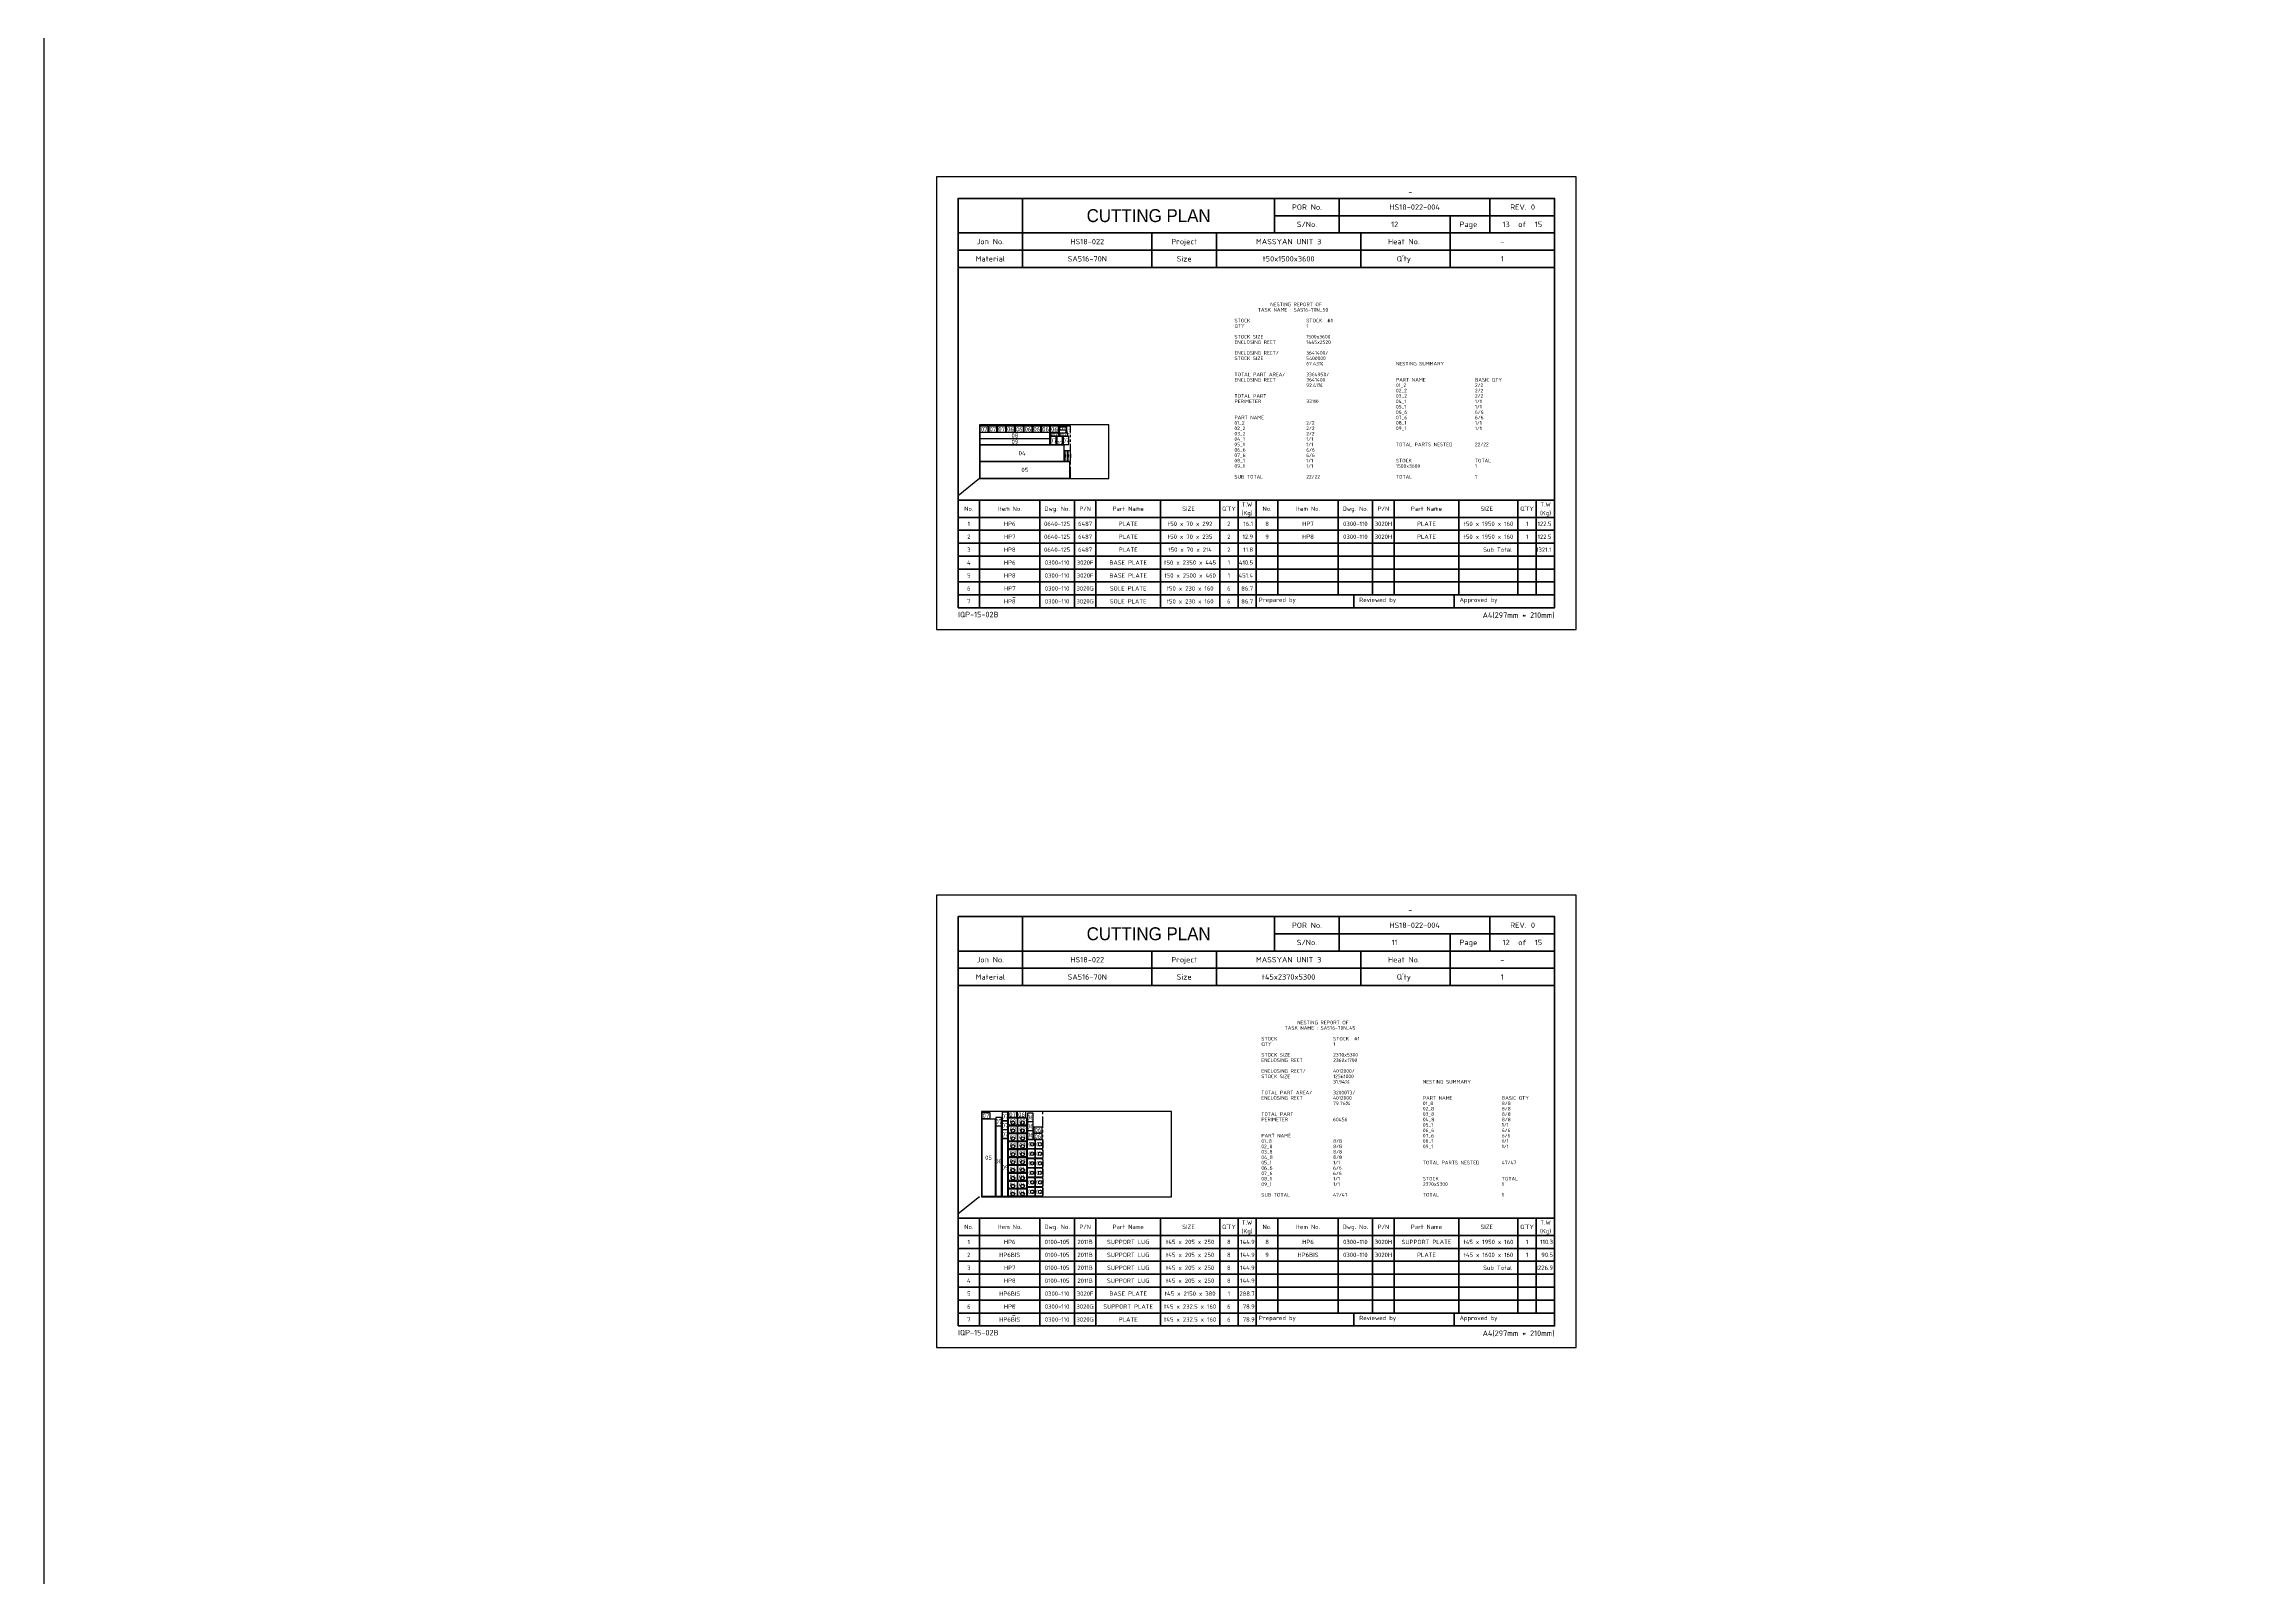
# Model space of a CAD drawing. Header units: millimetres. Extents: x -47360 to 661737, y -45870 to 354580.
# Drawn here: x 475137 to 536536, y 133583 to 176300 of the extents above; entities that cross this region are included whole.
import ezdxf
from ezdxf.enums import TextEntityAlignment as Align

# ---------------------------------------------------------------- set-up
doc = ezdxf.new("R2010")
doc.units = ezdxf.units.MM
doc.header["$LTSCALE"] = 10
doc.linetypes.add('PHANTOM', pattern=[63.5, 31.75, -6.35, 6.35, -6.35, 6.35, -6.35])
for name, color, linetype in [('$ENCL_RECT_RESERVED_LAYER$', 4, 'PHANTOM'), ('01_2  050x291.5x70', 7, 'Continuous'), ('01_8__045X250X205', 7, 'Continuous'), ('02_2  050x234.5x70', 7, 'Continuous'), ('02_8__045X250X205', 7, 'Continuous'), ('03_2  050x214x70', 7, 'Continuous'), ('03_8__045X250X205', 7, 'Continuous'), ('04_1  050x2350x445', 7, 'Continuous'), ('04_8__045X250X205', 7, 'Continuous'), ('05_1  045x2150x380', 7, 'Continuous'), ('05_1  050x2500x460', 7, 'Continuous'), ('06_6  045x232.5x160', 7, 'Continuous'), ('06_6  050x230x160', 7, 'Continuous'), ('07_6  045x232.5x160', 7, 'Continuous'), ('07_6  050x230x160', 7, 'Continuous'), ('08_1  045x1950x160', 7, 'Continuous'), ('08_1  050x1950x160', 7, 'Continuous'), ('09_1  045x1600x160', 7, 'Continuous'), ('09_1  050x1950x160', 7, 'Continuous'), ('PART-LABEL', 6, 'Continuous'), ('STOCK', 3, 'Continuous'), ('SUMMARY', 4, 'Continuous'), ('T', 2, 'Continuous')]:
    doc.layers.add(name, color=color, linetype=linetype)
doc.layers.add('PAGE', color=9, linetype='Continuous', plot=False)
doc.layers.add('TITLE', color=15, linetype='Continuous', lineweight=40)
doc.styles.get("Standard").update_dxf_attribs({"font": 'isocp2.shx', "bigfont": 'whgtxt.shx'})

# ---------------------------------------------------------------- blocks, each defined once
blk = doc.blocks.new('CP00')
at = {"layer": 'PAGE'}
blk.add_line((20, 70), (10, 62), dxfattribs=at)
blk.add_lwpolyline([(0, 0), (297, 0), (297, 210), (0, 210)], close=True, dxfattribs=at)
at = {"layer": 'TITLE'}
for p, q in [((40, 184), (40, 200)), ((157, 184), (157, 200)), ((10, 184), (287, 184)), ((10, 168), (287, 168)), ((10, 60), (287, 60)), ((148.5, 16), (287, 16))]:
    blk.add_line(p, q, dxfattribs=at)
at = {"layer": 'TITLE', "color": 8}
for p, q in [((187, 184), (187, 200)), ((257, 184), (257, 192)), ((10, 176), (287, 176)), ((40, 168), (40, 184)), ((130, 168), (130, 184)), ((238.5, 168), (238.5, 184)), ((10, 52), (287, 52)), ((20, 10), (20, 60)), ((48, 10), (48, 60)), ((64, 10), (64, 60)), ((74, 10), (74, 60)), ((104, 10), (104, 60)), ((131.5, 10), (131.5, 60)), ((140, 10), (140, 60)), ((158.5, 16), (158.5, 60)), ((186.5, 16), (186.5, 60)), ((202.5, 16), (202.5, 60)), ((212.5, 16), (212.5, 60)), ((242.5, 16), (242.5, 60)), ((270, 16), (270, 60)), ((278.5, 16), (278.5, 60)), ((10, 46), (287, 46)), ((10, 40), (287, 40)), ((10, 34), (287, 34)), ((10, 28), (287, 28)), ((10, 22), (287, 22)), ((10, 16), (148.5, 16)), ((193.8, 16), (193.8, 10)), ((240.4, 16), (240.4, 10))]:
    blk.add_line(p, q, dxfattribs=at)
at = {"layer": 'TITLE', "color": 9}
for p, q in [((257, 192), (257, 200)), ((157, 192), (287, 192)), ((238.5, 184), (238.5, 192)), ((100, 168), (100, 184)), ((197, 168), (197, 184)), ((148.5, 10), (148.5, 60))]:
    blk.add_line(p, q, dxfattribs=at)
at = {"layer": 'TITLE', "color": 15}
blk.add_lwpolyline([(10, 10), (287, 10), (287, 200), (10, 200)], close=True, dxfattribs=at)
at = {"layer": 'PAGE', "color": 2}
blk.add_attdef('ATT_NESTINGPLANNO', text='', height=2.5, dxfattribs=at).set_placement((220, 203), align=Align.MIDDLE_CENTER)
for tag, p in [('ATT_OWNERITEMNO', (35, 7.1)), ('ATT_PARTNAME', (35, 2.1))]:
    blk.add_attdef(tag, text='', height=2.5, dxfattribs=at).set_placement(p, align=Align.MIDDLE_LEFT)
at = {"layer": 'TITLE', "color": 2}
for s, height, p in [('POR No.', 2.5, (172, 196)), ('S/No.', 2.5, (172, 188)), ('Page', 2.5, (247, 188)), ('of', 2.5, (272, 188)), ('Jon No.', 2.5, (25, 180)), ('Project', 2.5, (115, 180)), ('Heat No.', 2.5, (217, 180)), ('-', 2.5, (262.7, 180)), ('Material', 2.5, (25, 172)), ('Size', 2.5, (115, 172)), ("Q'ty", 2.5, (217, 172)), ('No.', 2, (15, 56)), ('Item No.', 2, (34, 56)), ('Dwg. No.', 2, (56, 56)), ('P/N', 2, (69, 56)), ('Part Name', 2, (89, 56)), ('SIZE', 2, (117, 56)), ("Q'TY", 2, (135.8, 56)), ('(Kg)', 2, (144.2, 54)), ('T.W', 2, (144.2, 58)), ('No.', 2, (153.5, 56)), ('Item No.', 2, (172.5, 56)), ('Dwg. No.', 2, (194.5, 56)), ('P/N', 2, (207.5, 56)), ('Part Name', 2, (227.5, 56)), ('SIZE', 2, (255.5, 56)), ("Q'TY", 2, (274.2, 56)), ('(Kg)', 2, (282.8, 54)), ('T.W', 2, (282.8, 58))]:
    blk.add_text(s, height=height, dxfattribs=at).set_placement(p, align=Align.MIDDLE_CENTER)
blk.add_text('REV.', height=2.5, dxfattribs=at).set_placement((274, 196), align=Align.MIDDLE_RIGHT)
blk.add_text('0', height=2.5, dxfattribs=at).set_placement((276, 196), align=Align.MIDDLE_LEFT)
for s, height, p in [('Prepared by', 2, (149.7, 12.7)), ('Reviewed by', 2, (196.3, 12.7)), ('Approved by', 2, (242.9, 12.7)), ('IQP-15-02B', 2.59, (10, 5.6))]:
    blk.add_text(s, height=height, dxfattribs=at).set_placement(p)
blk.add_text('A4(297mm * 210mm)', height=2.594, dxfattribs=at).set_placement((287, 5.3), align=Align.RIGHT)
at = {"layer": 'TITLE', "color": 3, "insert": (98.5, 192), "char_height": 6, "width": 59.896, "attachment_point": 5}
blk.add_mtext('{\\fHYHeadLine-Medium|b0|i0|c129|p18;CUTTING PLAN}', dxfattribs=at)
at = {"layer": 'TITLE', "color": 2}
for tag, height, p in [('ATT_PORNO', 2.5, (222, 196)), ('ATT_CUTTINGPLANNO', 2.5, (212.7, 188)), ('ATT_PAGENO', 2.5, (264.5, 188)), ('ATT_PAGESUBTOTAL', 2.5, (279.5, 188)), ('ATT_WONO', 2.5, (70, 180)), ('ATT_PROJECT', 2.5, (163.5, 180)), ('ATT_PORWEIGHT', 2, (278.5, 89)), ('ATT_NETWEIGHT', 2, (278.5, 83)), ('ATT_SCRAPWEIGHT', 2, (278.5, 71)), ('ATT_SAVEWEIGHT', 2, (278.5, 77)), ('ATT_CUTTING', 2, (278.5, 65))]:
    blk.add_attdef(tag, text='', height=height, dxfattribs=at).set_placement(p, align=Align.MIDDLE_CENTER)
at = {"layer": 'TITLE', "color": 3}
for tag, p in [('ATT_MATERIAL', (70, 172)), ('ATT_SIZE', (163.5, 172)), ('ATT_QTY', (262.7, 172))]:
    blk.add_attdef(tag, text='', height=2.5, dxfattribs=at).set_placement(p, align=Align.MIDDLE_CENTER)

msp = doc.modelspace()

# ---------------------------------------------------------------- linework, layer by layer
at = {"layer": '$ENCL_RECT_RESERVED_LAYER$'}
for points in [[(501210, 164210), (503730, 164210), (503730, 165655), (501210, 165655)], [(501259.4, 144210), (502959.4, 144210), (502959.4, 146570), (501259.4, 146570)]]:
    msp.add_lwpolyline(points, close=True, dxfattribs=at)
at = {"layer": '01_2  050x291.5x70'}
for p, q in [((503645, 164976.5), (503575, 164976.5)), ((503575, 164976.5), (503575, 164685)), ((503575, 164685), (503645, 164685)), ((503645, 164685), (503645, 164976.5)), ((503730, 164976.5), (503660, 164976.5)), ((503660, 164976.5), (503660, 164685)), ((503660, 164685), (503730, 164685)), ((503730, 164685), (503730, 164976.5))]:
    msp.add_line(p, q, dxfattribs=at)
at = {"layer": '01_8__045X250X205'}
for p, q in [((502714.4, 145785), (502534.4, 145785)), ((502534.4, 145535), (502534.4, 145785)), ((502714.4, 145535), (502534.4, 145535)), ((502714.4, 145520), (502534.4, 145520)), ((502534.4, 145270), (502534.4, 145520)), ((502739.4, 145760), (502714.4, 145785)), ((502714.4, 145535), (502739.4, 145560)), ((502739.4, 145495), (502714.4, 145520)), ((502739.4, 145760), (502739.4, 145560)), ((502934.4, 145785), (502754.4, 145785)), ((502754.4, 145535), (502754.4, 145785)), ((502934.4, 145535), (502754.4, 145535)), ((502934.4, 145520), (502754.4, 145520)), ((502754.4, 145270), (502754.4, 145520)), ((502959.4, 145760), (502934.4, 145785)), ((502934.4, 145535), (502959.4, 145560)), ((502959.4, 145495), (502934.4, 145520)), ((502959.4, 145760), (502959.4, 145560)), ((502714.4, 145270), (502534.4, 145270)), ((502714.4, 145255), (502534.4, 145255)), ((502534.4, 145005), (502534.4, 145255)), ((502714.4, 145005), (502534.4, 145005)), ((502714.4, 144990), (502534.4, 144990)), ((502534.4, 144740), (502534.4, 144990)), ((502714.4, 145270), (502739.4, 145295)), ((502739.4, 145230), (502714.4, 145255)), ((502714.4, 145005), (502739.4, 145030)), ((502739.4, 144965), (502714.4, 144990)), ((502739.4, 145495), (502739.4, 145295)), ((502739.4, 145230), (502739.4, 145030)), ((502739.4, 144965), (502739.4, 144765)), ((502934.4, 145270), (502754.4, 145270)), ((502934.4, 145255), (502754.4, 145255)), ((502754.4, 145005), (502754.4, 145255)), ((502934.4, 145005), (502754.4, 145005)), ((502934.4, 144990), (502754.4, 144990)), ((502754.4, 144740), (502754.4, 144990)), ((502934.4, 145270), (502959.4, 145295)), ((502959.4, 145230), (502934.4, 145255)), ((502934.4, 145005), (502959.4, 145030)), ((502959.4, 144965), (502934.4, 144990)), ((502959.4, 145495), (502959.4, 145295)), ((502959.4, 145230), (502959.4, 145030)), ((502959.4, 144965), (502959.4, 144765)), ((502714.4, 144740), (502534.4, 144740)), ((502714.4, 144740), (502739.4, 144765)), ((502934.4, 144740), (502754.4, 144740)), ((502934.4, 144740), (502959.4, 144765))]:
    msp.add_line(p, q, dxfattribs=at)
for centre in [(502669.4, 145660), (502889.4, 145660), (502669.4, 145395), (502669.4, 145130), (502669.4, 144865), (502889.4, 145395), (502889.4, 145130), (502889.4, 144865)]:
    msp.add_circle(centre, 50, dxfattribs=at)
at = {"layer": '02_2  050x234.5x70'}
for p, q in [((503409.5, 165460), (503175, 165460)), ((503175, 165460), (503175, 165390)), ((503175, 165390), (503409.5, 165390)), ((503409.5, 165390), (503409.5, 165460)), ((503659, 165460), (503424.5, 165460)), ((503424.5, 165460), (503424.5, 165390)), ((503424.5, 165390), (503659, 165390)), ((503659, 165390), (503659, 165460))]:
    msp.add_line(p, q, dxfattribs=at)
at = {"layer": '02_8__045X250X205'}
for p, q in [((502004.4, 146215), (502004.4, 146395)), ((502004.4, 146395), (502254.4, 146395)), ((502004.4, 146215), (502029.4, 146190)), ((502004.4, 145995), (502004.4, 146175)), ((502004.4, 146175), (502254.4, 146175)), ((502229.4, 146190), (502029.4, 146190)), ((502229.4, 146190), (502254.4, 146215)), ((502254.4, 146215), (502254.4, 146395)), ((502254.4, 145995), (502254.4, 146175)), ((502269.4, 146215), (502269.4, 146395)), ((502269.4, 146395), (502519.4, 146395)), ((502269.4, 146215), (502294.4, 146190)), ((502269.4, 145995), (502269.4, 146175)), ((502269.4, 146175), (502519.4, 146175)), ((502494.4, 146190), (502294.4, 146190)), ((502494.4, 146190), (502519.4, 146215)), ((502519.4, 146215), (502519.4, 146395)), ((502519.4, 145995), (502519.4, 146175)), ((502004.4, 145995), (502029.4, 145970)), ((502229.4, 145970), (502029.4, 145970)), ((502229.4, 145970), (502254.4, 145995)), ((502269.4, 145995), (502294.4, 145970)), ((502494.4, 145970), (502294.4, 145970)), ((502494.4, 145970), (502519.4, 145995)), ((502714.4, 144725), (502534.4, 144725)), ((502534.4, 144475), (502534.4, 144725)), ((502714.4, 144475), (502534.4, 144475)), ((502714.4, 144460), (502534.4, 144460)), ((502534.4, 144210), (502534.4, 144460)), ((502739.4, 144700), (502714.4, 144725)), ((502714.4, 144475), (502739.4, 144500)), ((502739.4, 144435), (502714.4, 144460)), ((502739.4, 144700), (502739.4, 144500)), ((502739.4, 144435), (502739.4, 144235)), ((502934.4, 144725), (502754.4, 144725)), ((502754.4, 144475), (502754.4, 144725)), ((502934.4, 144475), (502754.4, 144475)), ((502934.4, 144460), (502754.4, 144460)), ((502754.4, 144210), (502754.4, 144460)), ((502959.4, 144700), (502934.4, 144725)), ((502934.4, 144475), (502959.4, 144500)), ((502959.4, 144435), (502934.4, 144460)), ((502959.4, 144700), (502959.4, 144500)), ((502959.4, 144435), (502959.4, 144235)), ((502714.4, 144210), (502534.4, 144210)), ((502714.4, 144210), (502739.4, 144235)), ((502934.4, 144210), (502754.4, 144210)), ((502934.4, 144210), (502959.4, 144235))]:
    msp.add_line(p, q, dxfattribs=at)
for centre in [(502129.4, 146260), (502394.4, 146260), (502129.4, 146040), (502394.4, 146040), (502669.4, 144600), (502669.4, 144335), (502889.4, 144600), (502889.4, 144335)]:
    msp.add_circle(centre, 50, dxfattribs=at)
at = {"layer": '03_2  050x214x70'}
for p, q in [((503629, 165630), (503415, 165630)), ((503415, 165630), (503415, 165560)), ((503415, 165560), (503629, 165560)), ((503629, 165545), (503415, 165545)), ((503415, 165545), (503415, 165475)), ((503415, 165475), (503629, 165475)), ((503629, 165560), (503629, 165630)), ((503629, 165475), (503629, 165545))]:
    msp.add_line(p, q, dxfattribs=at)
at = {"layer": '03_8__045X250X205'}
for p, q in [((502004.4, 145775), (502004.4, 145955)), ((502004.4, 145955), (502254.4, 145955)), ((502004.4, 145775), (502029.4, 145750)), ((502004.4, 145555), (502004.4, 145735)), ((502004.4, 145735), (502254.4, 145735)), ((502004.4, 145555), (502029.4, 145530)), ((502004.4, 145335), (502004.4, 145515)), ((502004.4, 145515), (502254.4, 145515)), ((502229.4, 145750), (502029.4, 145750)), ((502229.4, 145530), (502029.4, 145530)), ((502229.4, 145750), (502254.4, 145775)), ((502229.4, 145530), (502254.4, 145555)), ((502254.4, 145775), (502254.4, 145955)), ((502254.4, 145555), (502254.4, 145735)), ((502254.4, 145335), (502254.4, 145515)), ((502269.4, 145775), (502269.4, 145955)), ((502269.4, 145955), (502519.4, 145955)), ((502269.4, 145775), (502294.4, 145750)), ((502269.4, 145555), (502269.4, 145735)), ((502269.4, 145735), (502519.4, 145735)), ((502269.4, 145555), (502294.4, 145530)), ((502269.4, 145335), (502269.4, 145515)), ((502269.4, 145515), (502519.4, 145515)), ((502494.4, 145750), (502294.4, 145750)), ((502494.4, 145530), (502294.4, 145530)), ((502494.4, 145750), (502519.4, 145775)), ((502494.4, 145530), (502519.4, 145555)), ((502519.4, 145775), (502519.4, 145955)), ((502519.4, 145555), (502519.4, 145735)), ((502519.4, 145335), (502519.4, 145515)), ((502004.4, 145335), (502029.4, 145310)), ((502004.4, 145115), (502004.4, 145295)), ((502004.4, 145295), (502254.4, 145295)), ((502004.4, 145115), (502029.4, 145090)), ((502229.4, 145310), (502029.4, 145310)), ((502229.4, 145090), (502029.4, 145090)), ((502229.4, 145310), (502254.4, 145335)), ((502229.4, 145090), (502254.4, 145115)), ((502254.4, 145115), (502254.4, 145295)), ((502269.4, 145335), (502294.4, 145310)), ((502269.4, 145115), (502269.4, 145295)), ((502269.4, 145295), (502519.4, 145295)), ((502269.4, 145115), (502294.4, 145090)), ((502494.4, 145310), (502294.4, 145310)), ((502494.4, 145090), (502294.4, 145090)), ((502494.4, 145310), (502519.4, 145335)), ((502494.4, 145090), (502519.4, 145115)), ((502519.4, 145115), (502519.4, 145295))]:
    msp.add_line(p, q, dxfattribs=at)
for centre in [(502129.4, 145820), (502129.4, 145600), (502394.4, 145820), (502394.4, 145600), (502129.4, 145380), (502129.4, 145160), (502394.4, 145380), (502394.4, 145160)]:
    msp.add_circle(centre, 50, dxfattribs=at)
at = {"layer": '04_1  050x2350x445'}
for p, q in [((503560, 165130), (501210, 165130)), ((501210, 165130), (501210, 164685)), ((501210, 164685), (503560, 164685)), ((503560, 164685), (503560, 165130))]:
    msp.add_line(p, q, dxfattribs=at)
at = {"layer": '04_8__045X250X205'}
for p, q in [((502004.4, 144895), (502004.4, 145075)), ((502004.4, 145075), (502254.4, 145075)), ((502254.4, 144895), (502254.4, 145075)), ((502269.4, 144895), (502269.4, 145075)), ((502269.4, 145075), (502519.4, 145075)), ((502519.4, 144895), (502519.4, 145075)), ((502004.4, 144895), (502029.4, 144870)), ((502004.4, 144675), (502004.4, 144855)), ((502004.4, 144855), (502254.4, 144855)), ((502004.4, 144675), (502029.4, 144650)), ((502004.4, 144455), (502004.4, 144635)), ((502004.4, 144635), (502254.4, 144635)), ((502004.4, 144455), (502029.4, 144430)), ((502004.4, 144235), (502004.4, 144415)), ((502004.4, 144415), (502254.4, 144415)), ((502229.4, 144870), (502029.4, 144870)), ((502229.4, 144650), (502029.4, 144650)), ((502229.4, 144430), (502029.4, 144430)), ((502229.4, 144870), (502254.4, 144895)), ((502229.4, 144650), (502254.4, 144675)), ((502229.4, 144430), (502254.4, 144455)), ((502254.4, 144675), (502254.4, 144855)), ((502254.4, 144455), (502254.4, 144635)), ((502254.4, 144235), (502254.4, 144415)), ((502269.4, 144895), (502294.4, 144870)), ((502269.4, 144675), (502269.4, 144855)), ((502269.4, 144855), (502519.4, 144855)), ((502269.4, 144675), (502294.4, 144650)), ((502269.4, 144455), (502269.4, 144635)), ((502269.4, 144635), (502519.4, 144635)), ((502269.4, 144455), (502294.4, 144430)), ((502269.4, 144235), (502269.4, 144415)), ((502269.4, 144415), (502519.4, 144415)), ((502494.4, 144870), (502294.4, 144870)), ((502494.4, 144650), (502294.4, 144650)), ((502494.4, 144430), (502294.4, 144430)), ((502494.4, 144870), (502519.4, 144895)), ((502494.4, 144650), (502519.4, 144675)), ((502494.4, 144430), (502519.4, 144455)), ((502519.4, 144675), (502519.4, 144855)), ((502519.4, 144455), (502519.4, 144635)), ((502519.4, 144235), (502519.4, 144415)), ((502004.4, 144235), (502029.4, 144210)), ((502229.4, 144210), (502029.4, 144210)), ((502229.4, 144210), (502254.4, 144235)), ((502269.4, 144235), (502294.4, 144210)), ((502494.4, 144210), (502294.4, 144210)), ((502494.4, 144210), (502519.4, 144235))]:
    msp.add_line(p, q, dxfattribs=at)
for centre in [(502129.4, 144940), (502394.4, 144940), (502129.4, 144720), (502129.4, 144500), (502129.4, 144280), (502394.4, 144720), (502394.4, 144500), (502394.4, 144280)]:
    msp.add_circle(centre, 50, dxfattribs=at)
at = {"layer": '05_1  045x2150x380'}
for p, q in [((501639.4, 146360), (501259.4, 146360)), ((501259.4, 146360), (501259.4, 144210)), ((501639.4, 144210), (501639.4, 146360)), ((501259.4, 144210), (501639.4, 144210))]:
    msp.add_line(p, q, dxfattribs=at)
at = {"layer": '05_1  050x2500x460'}
for p, q in [((503710, 164670), (501210, 164670)), ((501210, 164670), (501210, 164210)), ((503710, 164210), (503710, 164670)), ((501210, 164210), (503710, 164210))]:
    msp.add_line(p, q, dxfattribs=at)
at = {"layer": '06_6  045x232.5x160'}
for p, q in [((502484.4, 146570), (502251.9, 146570)), ((502251.9, 146570), (502251.9, 146410)), ((502251.9, 146410), (502484.4, 146410)), ((502484.4, 146410), (502484.4, 146570)), ((502694.4, 146527.5), (502534.4, 146527.5)), ((502534.4, 146527.5), (502534.4, 146295)), ((502534.4, 146295), (502694.4, 146295)), ((502694.4, 146280), (502534.4, 146280)), ((502534.4, 146280), (502534.4, 146047.5)), ((502694.4, 146295), (502694.4, 146527.5)), ((502694.4, 146047.5), (502694.4, 146280)), ((502941.9, 146135), (502709.4, 146135)), ((502709.4, 146135), (502709.4, 145975)), ((502941.9, 145975), (502941.9, 146135)), ((502534.4, 146047.5), (502694.4, 146047.5)), ((502694.4, 146032.5), (502534.4, 146032.5)), ((502534.4, 146032.5), (502534.4, 145800)), ((502534.4, 145800), (502694.4, 145800)), ((502694.4, 145800), (502694.4, 146032.5)), ((502709.4, 145975), (502941.9, 145975)), ((502941.9, 145960), (502709.4, 145960)), ((502709.4, 145960), (502709.4, 145800)), ((502709.4, 145800), (502941.9, 145800)), ((502941.9, 145800), (502941.9, 145960))]:
    msp.add_line(p, q, dxfattribs=at)
at = {"layer": '06_6  050x230x160'}
for p, q in [((502175, 165655), (501945, 165655)), ((501945, 165655), (501945, 165495)), ((501945, 165495), (502175, 165495)), ((502175, 165495), (502175, 165655)), ((502420, 165655), (502190, 165655)), ((502190, 165655), (502190, 165495)), ((502190, 165495), (502420, 165495)), ((502420, 165495), (502420, 165655)), ((502665, 165655), (502435, 165655)), ((502435, 165655), (502435, 165495)), ((502435, 165495), (502665, 165495)), ((502665, 165495), (502665, 165655)), ((502910, 165655), (502680, 165655)), ((502680, 165655), (502680, 165495)), ((502680, 165495), (502910, 165495)), ((502910, 165495), (502910, 165655)), ((503155, 165655), (502925, 165655)), ((502925, 165655), (502925, 165495)), ((502925, 165495), (503155, 165495)), ((503155, 165495), (503155, 165655)), ((503400, 165655), (503170, 165655)), ((503170, 165655), (503170, 165495)), ((503170, 165495), (503400, 165495)), ((503400, 165495), (503400, 165655))]:
    msp.add_line(p, q, dxfattribs=at)
at = {"layer": '07_6  045x232.5x160'}
for p, q in [((501491.9, 146535), (501259.4, 146535)), ((501259.4, 146535), (501259.4, 146375)), ((501259.4, 146375), (501491.9, 146375)), ((501491.9, 146375), (501491.9, 146535)), ((501814.4, 146407.5), (501654.4, 146407.5)), ((501654.4, 146407.5), (501654.4, 146175)), ((501654.4, 146175), (501814.4, 146175)), ((501814.4, 146175), (501814.4, 146407.5)), ((501989.4, 146552.5), (501829.4, 146552.5)), ((501829.4, 146552.5), (501829.4, 146320)), ((501829.4, 146320), (501989.4, 146320)), ((501989.4, 146305), (501829.4, 146305)), ((501829.4, 146305), (501829.4, 146072.5)), ((501989.4, 146320), (501989.4, 146552.5)), ((501989.4, 146072.5), (501989.4, 146305)), ((502236.9, 146570), (502004.4, 146570)), ((502004.4, 146570), (502004.4, 146410)), ((502004.4, 146410), (502236.9, 146410)), ((502236.9, 146410), (502236.9, 146570)), ((501829.4, 146072.5), (501989.4, 146072.5)), ((501989.4, 146057.5), (501829.4, 146057.5)), ((501829.4, 146057.5), (501829.4, 145825)), ((501829.4, 145825), (501989.4, 145825)), ((501989.4, 145825), (501989.4, 146057.5))]:
    msp.add_line(p, q, dxfattribs=at)
at = {"layer": '07_6  050x230x160'}
for p, q in [((501440, 165655), (501210, 165655)), ((501210, 165655), (501210, 165495)), ((501210, 165495), (501440, 165495)), ((501440, 165495), (501440, 165655)), ((501685, 165655), (501455, 165655)), ((501455, 165655), (501455, 165495)), ((501455, 165495), (501685, 165495)), ((501685, 165495), (501685, 165655)), ((501930, 165655), (501700, 165655)), ((501700, 165655), (501700, 165495)), ((501700, 165495), (501930, 165495)), ((501930, 165495), (501930, 165655)), ((503335, 165375), (503175, 165375)), ((503175, 165375), (503175, 165145)), ((503335, 165145), (503335, 165375)), ((503510, 165375), (503350, 165375)), ((503350, 165375), (503350, 165145)), ((503510, 165145), (503510, 165375)), ((503685, 165375), (503525, 165375)), ((503525, 165375), (503525, 165145)), ((503685, 165145), (503685, 165375)), ((503175, 165145), (503335, 165145)), ((503350, 165145), (503510, 165145)), ((503525, 165145), (503685, 165145))]:
    msp.add_line(p, q, dxfattribs=at)
at = {"layer": '08_1  045x1950x160'}
for p, q in [((501814.4, 146160), (501654.4, 146160)), ((501654.4, 146160), (501654.4, 144210)), ((501814.4, 144210), (501814.4, 146160)), ((501654.4, 144210), (501814.4, 144210))]:
    msp.add_line(p, q, dxfattribs=at)
at = {"layer": '08_1  050x1950x160'}
for p, q in [((503160, 165480), (501210, 165480)), ((501210, 165480), (501210, 165320)), ((501210, 165320), (503160, 165320)), ((503160, 165320), (503160, 165480))]:
    msp.add_line(p, q, dxfattribs=at)
at = {"layer": '09_1  045x1600x160'}
for p, q in [((501989.4, 145810), (501829.4, 145810)), ((501829.4, 145810), (501829.4, 144210)), ((501989.4, 144210), (501989.4, 145810)), ((501829.4, 144210), (501989.4, 144210))]:
    msp.add_line(p, q, dxfattribs=at)
at = {"layer": '09_1  050x1950x160'}
for p, q in [((503160, 165305), (501210, 165305)), ((501210, 165305), (501210, 165145)), ((503160, 165145), (503160, 165305)), ((501210, 165145), (503160, 165145))]:
    msp.add_line(p, q, dxfattribs=at)
at = {"layer": 'STOCK'}
for points in [[(501200, 164200), (504800, 164200), (504800, 165700), (501200, 165700)], [(501249.4, 144200), (506549.4, 144200), (506549.4, 146570), (501249.4, 146570)]]:
    msp.add_lwpolyline(points, close=True, dxfattribs=at)
at = {"layer": 'T'}
msp.add_lwpolyline([(475137.49, 263947.79), (597933.7, 263947.79), (597933.7, -19423.43), (475137.49, -19423.43)], close=True, dxfattribs=at)

# ---------------------------------------------------------------- block references
ref = msp.add_blockref('CP00', (500000, 160000), dxfattribs=dict(xscale=60, yscale=60, zscale=60))
ref.add_attrib('ATT_WONO', 'HS18-022', dxfattribs={"layer": 'TITLE', "color": 2, "height": 150}).set_placement((504200, 170800), align=Align.MIDDLE_CENTER)
ref.add_attrib('ATT_PROJECT', 'MASSYAN UNIT 3', dxfattribs={"layer": 'TITLE', "color": 2, "height": 150}).set_placement((509810, 170800), align=Align.MIDDLE_CENTER)
ref.add_attrib('ATT_PORNO', 'HS18-022-004', dxfattribs={"layer": 'TITLE', "color": 2, "height": 150}).set_placement((513320, 171760), align=Align.MIDDLE_CENTER)
ref.add_attrib('ATT_OWNERITEMNO', '-', dxfattribs={"layer": 'PAGE', "color": 2, "height": 150}).set_placement((502100, 161200), align=Align.MIDDLE_LEFT)
ref.add_attrib('ATT_PARTNAME', '-', dxfattribs={"layer": 'PAGE', "color": 2, "height": 150}).set_placement((502100, 160900), align=Align.MIDDLE_LEFT)
ref.add_attrib('ATT_MATERIAL', 'SA516-70N', dxfattribs={"layer": 'TITLE', "color": 3, "height": 150}).set_placement((504200, 170320), align=Align.MIDDLE_CENTER)
ref.add_attrib('ATT_SIZE', 't50x1500x3600', dxfattribs={"layer": 'TITLE', "color": 3, "height": 150}).set_placement((509810, 170320), align=Align.MIDDLE_CENTER)
ref.add_attrib('ATT_QTY', '1', dxfattribs={"layer": 'TITLE', "color": 3, "height": 150}).set_placement((515765, 170320), align=Align.MIDDLE_CENTER)
ref.add_attrib('ATT_NESTINGPLANNO', '-', dxfattribs={"layer": 'PAGE', "color": 2, "height": 150}).set_placement((513200, 172180), align=Align.MIDDLE_CENTER)
ref.add_attrib('ATT_CUTTINGPLANNO', '12', dxfattribs={"layer": 'TITLE', "color": 2, "height": 150}).set_placement((512765, 171280), align=Align.MIDDLE_CENTER)
ref.add_attrib('ATT_PAGENO', '13', dxfattribs={"layer": 'TITLE', "color": 2, "height": 150}).set_placement((515870, 171280), align=Align.MIDDLE_CENTER)
ref.add_attrib('ATT_PAGESUBTOTAL', '15', dxfattribs={"layer": 'TITLE', "color": 2, "height": 150}).set_placement((516770, 171280), align=Align.MIDDLE_CENTER)
ref = msp.add_blockref('CP00', (500000, 140000), dxfattribs=dict(xscale=60, yscale=60, zscale=60))
ref.add_attrib('ATT_WONO', 'HS18-022', dxfattribs={"layer": 'TITLE', "color": 2, "height": 150}).set_placement((504200, 150800), align=Align.MIDDLE_CENTER)
ref.add_attrib('ATT_PROJECT', 'MASSYAN UNIT 3', dxfattribs={"layer": 'TITLE', "color": 2, "height": 150}).set_placement((509810, 150800), align=Align.MIDDLE_CENTER)
ref.add_attrib('ATT_PORNO', 'HS18-022-004', dxfattribs={"layer": 'TITLE', "color": 2, "height": 150}).set_placement((513320, 151760), align=Align.MIDDLE_CENTER)
ref.add_attrib('ATT_OWNERITEMNO', '-', dxfattribs={"layer": 'PAGE', "color": 2, "height": 150}).set_placement((502100, 141200), align=Align.MIDDLE_LEFT)
ref.add_attrib('ATT_PARTNAME', '-', dxfattribs={"layer": 'PAGE', "color": 2, "height": 150}).set_placement((502100, 140900), align=Align.MIDDLE_LEFT)
ref.add_attrib('ATT_MATERIAL', 'SA516-70N', dxfattribs={"layer": 'TITLE', "color": 3, "height": 150}).set_placement((504200, 150320), align=Align.MIDDLE_CENTER)
ref.add_attrib('ATT_SIZE', 't45x2370x5300', dxfattribs={"layer": 'TITLE', "color": 3, "height": 150}).set_placement((509810, 150320), align=Align.MIDDLE_CENTER)
ref.add_attrib('ATT_QTY', '1', dxfattribs={"layer": 'TITLE', "color": 3, "height": 150}).set_placement((515765, 150320), align=Align.MIDDLE_CENTER)
ref.add_attrib('ATT_NESTINGPLANNO', '-', dxfattribs={"layer": 'PAGE', "color": 2, "height": 150}).set_placement((513200, 152180), align=Align.MIDDLE_CENTER)
ref.add_attrib('ATT_CUTTINGPLANNO', '11', dxfattribs={"layer": 'TITLE', "color": 2, "height": 150}).set_placement((512765, 151280), align=Align.MIDDLE_CENTER)
ref.add_attrib('ATT_PAGENO', '12', dxfattribs={"layer": 'TITLE', "color": 2, "height": 150}).set_placement((515870, 151280), align=Align.MIDDLE_CENTER)
ref.add_attrib('ATT_PAGESUBTOTAL', '15', dxfattribs={"layer": 'TITLE', "color": 2, "height": 150}).set_placement((516770, 151280), align=Align.MIDDLE_CENTER)

# ---------------------------------------------------------------- texts
at = {"layer": 'PART-LABEL'}
for s, p in [('07', (501325, 165575)), ('07', (501570, 165575)), ('07', (501815, 165575)), ('06', (502060, 165575)), ('08', (502185, 165400)), ('09', (502185, 165225)), ('06', (502305, 165575)), ('06', (502550, 165575)), ('06', (502795, 165575)), ('06', (503040, 165575)), ('07', (503255, 165260)), ('06', (503285, 165575)), ('02', (503292.25, 165425)), ('07', (503430, 165186.24)), ('03', (503522, 165595)), ('02', (503541.75, 165425)), ('07', (503605, 165260)), ('03', (503663.95, 165510)), ('04', (502385, 164907.5)), ('01', (503610, 164830.75)), ('01', (503695, 164830.75)), ('05', (502460, 164440)), ('07', (501375.65, 146455)), ('07', (501734.4, 146291.25)), ('07', (501909.4, 146436.25)), ('07', (501909.4, 146188.75)), ('07', (502120.65, 146490)), ('02', (502129.4, 146292.5)), ('02', (502129.4, 146072.5)), ('06', (502368.15, 146490)), ('02', (502394.4, 146292.5)), ('02', (502394.4, 146072.5)), ('06', (502614.4, 146411.25)), ('06', (502614.4, 146163.75)), ('07', (501909.4, 145941.25)), ('03', (502129.4, 145852.5)), ('03', (502129.4, 145632.5)), ('03', (502394.4, 145852.5)), ('03', (502394.4, 145632.5)), ('06', (502614.4, 145916.25)), ('01', (502636.9, 145660)), ('06', (502825.65, 146055)), ('06', (502825.65, 145880)), ('01', (502856.9, 145660)), ('05', (501449.4, 145285)), ('08', (501734.4, 145185)), ('09', (501909.4, 145010)), ('04', (502129.4, 144972.5)), ('03', (502129.4, 145412.5)), ('03', (502129.4, 145192.5)), ('04', (502394.4, 144972.5)), ('03', (502394.4, 145412.5)), ('03', (502394.4, 145192.5)), ('01', (502636.9, 145395)), ('01', (502636.9, 145130)), ('01', (502636.9, 144865)), ('01', (502856.9, 145395)), ('01', (502856.9, 145130)), ('01', (502856.9, 144865)), ('04', (502129.4, 144752.5)), ('04', (502129.4, 144532.5)), ('04', (502129.4, 144312.5)), ('04', (502394.4, 144752.5)), ('04', (502394.4, 144532.5)), ('04', (502394.4, 144312.5)), ('02', (502636.9, 144600)), ('02', (502636.9, 144335)), ('02', (502856.9, 144600)), ('02', (502856.9, 144335))]:
    msp.add_text(s, height=120, dxfattribs=at).set_placement(p, align=Align.MIDDLE_CENTER)
at = {"layer": 'SUMMARY'}
for s, p in [('TASK NAME : SA516-70N_50', (508950, 168850)), ('NESTING REPORT OF', (509300, 169000)), ('STOCK ', (508300, 168550)), ('QTY', (508300, 168400)), ('1', (510300, 168400)), ('STOCK  #1', (510300, 168550)), ('STOCK SIZE', (508300, 168100)), ('ENCLOSING RECT', (508300, 167950)), ('ENCLOSING RECT/', (508300, 167650)), ('1500x3600', (510300, 168100)), ('1445x2520', (510300, 167950)), ('3641400/', (510300, 167650)), ('STOCK SIZE', (508300, 167500)), ('TOTAL PART AREA/', (508300, 167050)), ('3364950/', (510300, 167050)), ('5400000', (510300, 167500)), ('67.43%', (510300, 167350)), ('NESTING SUMMARY', (512800, 167350)), ('TOTAL PART', (508300, 166450)), ('ENCLOSING RECT', (508300, 166900)), ('PERIMETER', (508300, 166300)), ('3641400', (510300, 166900)), ('33110', (510300, 166300)), ('92.41%', (510300, 166750)), ('01_2', (512800, 166750)), ('02_2', (512800, 166600)), ('03_2', (512800, 166450)), ('04_1', (512800, 166300)), ('PART NAME', (512800, 166900)), ('1/1', (515000, 166300)), ('2/2', (515000, 166750)), ('2/2', (515000, 166600)), ('2/2', (515000, 166450)), ('BASIC QTY', (515000, 166900)), ('01_2', (508300, 165700)), ('PART NAME', (508300, 165850)), ('2/2', (510300, 165700)), ('05_1', (512800, 166150)), ('06_6', (512800, 166000)), ('07_6', (512800, 165850)), ('08_1', (512800, 165700)), ('1/1', (515000, 166150)), ('1/1', (515000, 165700)), ('6/6', (515000, 166000)), ('6/6', (515000, 165850)), ('02_2', (508300, 165550)), ('03_2', (508300, 165400)), ('04_1', (508300, 165250)), ('05_1', (508300, 165100)), ('1/1', (510300, 165250)), ('1/1', (510300, 165100)), ('2/2', (510300, 165550)), ('2/2', (510300, 165400)), ('09_1', (512800, 165550)), ('TOTAL PARTS NESTED', (512800, 165100)), ('1/1', (515000, 165550)), ('22/22', (515000, 165100)), ('06_6', (508300, 164950)), ('07_6', (508300, 164800)), ('08_1', (508300, 164650)), ('09_1', (508300, 164500)), ('1/1', (510300, 164650)), ('1/1', (510300, 164500)), ('6/6', (510300, 164950)), ('6/6', (510300, 164800)), ('1500x3600', (512800, 164500)), ('STOCK', (512800, 164650)), ('1', (515000, 164500)), ('TOTAL', (515000, 164650)), ('SUB TOTAL', (508300, 164200)), ('22/22', (510300, 164200)), ('TOTAL', (512800, 164200)), ('1', (515000, 164200)), ('STOCK ', (509049.4, 148550)), ('TASK NAME : SA516-70N_45', (509699.4, 148850)), ('NESTING REPORT OF', (510049.4, 149000)), ('STOCK  #1', (511049.4, 148550)), ('STOCK SIZE', (509049.4, 148100)), ('QTY', (509049.4, 148400)), ('ENCLOSING RECT', (509049.4, 147950)), ('1', (511049.4, 148400)), ('2370x5300', (511049.4, 148100)), ('2360x1700', (511049.4, 147950)), ('STOCK SIZE', (509049.4, 147500)), ('ENCLOSING RECT/', (509049.4, 147650)), ('12561000', (511049.4, 147500)), ('4012000/', (511049.4, 147650)), ('31.94%', (511049.4, 147350)), ('NESTING SUMMARY', (513549.4, 147350)), ('TOTAL PART AREA/', (509049.4, 147050)), ('ENCLOSING RECT', (509049.4, 146900)), ('3200073/', (511049.4, 147050)), ('4012000', (511049.4, 146900)), ('79.76%', (511049.4, 146750)), ('01_8', (513549.4, 146750)), ('PART NAME', (513549.4, 146900)), ('BASIC QTY', (515749.4, 146900)), ('8/8', (515749.4, 146750)), ('TOTAL PART', (509049.4, 146450)), ('PERIMETER', (509049.4, 146300)), ('60456', (511049.4, 146300)), ('02_8', (513549.4, 146600)), ('03_8', (513549.4, 146450)), ('04_8', (513549.4, 146300)), ('05_1', (513549.4, 146150)), ('1/1', (515749.4, 146150)), ('8/8', (515749.4, 146600)), ('8/8', (515749.4, 146450)), ('8/8', (515749.4, 146300)), ('01_8', (509049.4, 145700)), ('02_8', (509049.4, 145550)), ('PART NAME', (509049.4, 145850)), ('8/8', (511049.4, 145700)), ('8/8', (511049.4, 145550)), ('06_6', (513549.4, 146000)), ('07_6', (513549.4, 145850)), ('08_1', (513549.4, 145700)), ('09_1', (513549.4, 145550)), ('1/1', (515749.4, 145700)), ('1/1', (515749.4, 145550)), ('6/6', (515749.4, 146000)), ('6/6', (515749.4, 145850)), ('03_8', (509049.4, 145400)), ('04_8', (509049.4, 145250)), ('05_1', (509049.4, 145100)), ('06_6', (509049.4, 144950)), ('07_6', (509049.4, 144800)), ('1/1', (511049.4, 145100)), ('6/6', (511049.4, 144950)), ('6/6', (511049.4, 144800)), ('8/8', (511049.4, 145400)), ('8/8', (511049.4, 145250)), ('TOTAL PARTS NESTED', (513549.4, 145100)), ('47/47', (515749.4, 145100)), ('08_1', (509049.4, 144650)), ('09_1', (509049.4, 144500)), ('SUB TOTAL', (509049.4, 144200)), ('1/1', (511049.4, 144650)), ('1/1', (511049.4, 144500)), ('47/47', (511049.4, 144200)), ('STOCK', (513549.4, 144650)), ('2370x5300', (513549.4, 144500)), ('TOTAL', (513549.4, 144200)), ('1', (515749.4, 144500)), ('1', (515749.4, 144200)), ('TOTAL', (515749.4, 144650))]:
    msp.add_text(s, height=100, dxfattribs=at).set_placement(p)
at = {"layer": 'T'}
for s, p in [('1', (500900, 162880)), ('HP6', (502040, 162880)), ('0640-125', (503360, 162880)), ('6487', (504140, 162880)), ('PLATE', (505340, 162880)), ('t50 x 70 x 292', (507065, 162880)), ('2', (508145, 162880)), ('8', (509210, 162880)), ('HP7', (510350, 162880)), ('0300-110', (511670, 162880)), ('3020H', (512450, 162880)), ('PLATE', (513650, 162880)), ('t50 x 1950 x 160', (515375, 162880)), ('1', (516455, 162880)), ('3', (500900, 162160)), ('2', (500900, 162520)), ('HP8', (502040, 162160)), ('HP7', (502040, 162520)), ('0640-125', (503360, 162520)), ('0640-125', (503360, 162160)), ('6487', (504140, 162520)), ('6487', (504140, 162160)), ('PLATE', (505340, 162520)), ('PLATE', (505340, 162160)), ('t50 x 70 x 235', (507065, 162520)), ('t50 x 70 x 214', (507065, 162160)), ('2', (508145, 162520)), ('2', (508145, 162160)), ('9', (509210, 162520)), ('HP8', (510350, 162520)), ('0300-110', (511670, 162520)), ('3020H', (512450, 162520)), ('PLATE', (513650, 162520)), ('t50 x 1950 x 160', (515375, 162520)), ('Sub Total', (515630, 162160)), ('1', (516455, 162520)), ('4', (500900, 161800)), ('5', (500900, 161440)), ('HP8', (502040, 161440)), ('HP6', (502040, 161800)), ('0300-110', (503360, 161800)), ('0300-110', (503360, 161440)), ('3020F', (504140, 161800)), ('3020F', (504140, 161440)), ('BASE PLATE', (505340, 161800)), ('BASE PLATE', (505340, 161440)), ('t50 x 2350 x 445', (507065, 161800)), ('t50 x 2500 x 460', (507065, 161440)), ('1', (508145, 161800)), ('1', (508145, 161440)), ('6', (500900, 161080)), ('HP7', (502040, 161080)), ('0300-110', (503360, 161080)), ('3020G', (504140, 161080)), ('SOLE PLATE', (505340, 161080)), ('t50 x 230 x 160', (507065, 161080)), ('6', (508145, 161080)), ('7', (500900, 160720)), ('HP8', (502040, 160720)), ('0300-110', (503360, 160720)), ('3020G', (504140, 160720)), ('SOLE PLATE', (505340, 160720)), ('t50 x 230 x 160', (507065, 160720)), ('6', (508145, 160720)), ('2', (500900, 142520)), ('1', (500900, 142880)), ('HP6BIS', (502040, 142520)), ('HP6', (502040, 142880)), ('0100-105', (503360, 142880)), ('0100-105', (503360, 142520)), ('2011B', (504140, 142880)), ('2011B', (504140, 142520)), ('SUPPORT LUG', (505340, 142880)), ('SUPPORT LUG', (505340, 142520)), ('t45 x 205 x 250', (507065, 142880)), ('t45 x 205 x 250', (507065, 142520)), ('8', (508145, 142880)), ('8', (508145, 142520)), ('9', (509210, 142520)), ('8', (509210, 142880)), ('HP6BIS', (510350, 142520)), ('HP6', (510350, 142880)), ('0300-110', (511670, 142880)), ('0300-110', (511670, 142520)), ('3020H', (512450, 142880)), ('3020H', (512450, 142520)), ('SUPPORT PLATE', (513650, 142880)), ('PLATE', (513650, 142520)), ('t45 x 1950 x 160', (515375, 142880)), ('t45 x 1600 x 160', (515375, 142520)), ('1', (516455, 142880)), ('1', (516455, 142520)), ('4', (500900, 141800)), ('3', (500900, 142160)), ('HP8', (502040, 141800)), ('HP7', (502040, 142160)), ('0100-105', (503360, 142160)), ('0100-105', (503360, 141800)), ('2011B', (504140, 142160)), ('2011B', (504140, 141800)), ('SUPPORT LUG', (505340, 142160)), ('SUPPORT LUG', (505340, 141800)), ('t45 x 205 x 250', (507065, 142160)), ('t45 x 205 x 250', (507065, 141800)), ('8', (508145, 142160)), ('8', (508145, 141800)), ('Sub Total', (515630, 142160)), ('5', (500900, 141440)), ('HP6BIS', (502040, 141440)), ('0300-110', (503360, 141440)), ('3020F', (504140, 141440)), ('BASE PLATE', (505340, 141440)), ('t45 x 2150 x 380', (507065, 141440)), ('1', (508145, 141440)), ('7', (500900, 140720)), ('6', (500900, 141080)), ('HP6BIS', (502040, 140720)), ('HP6', (502040, 141080)), ('0300-110', (503360, 141080)), ('0300-110', (503360, 140720)), ('3020G', (504140, 141080)), ('3020G', (504140, 140720)), ('SUPPORT PLATE', (505340, 141080)), ('PLATE', (505340, 140720)), ('t45 x 232.5 x 160', (507065, 141080)), ('t45 x 232.5 x 160', (507065, 140720)), ('6', (508145, 141080)), ('6', (508145, 140720))]:
    msp.add_text(s, height=120, dxfattribs=at).set_placement(p, align=Align.CENTER)
for s, p in [('16.1', (508820, 162880)), ('122.5', (517130, 162880)), ('12.9', (508820, 162520)), ('11.8', (508820, 162160)), ('1321.1', (517130, 162160)), ('122.5', (517130, 162520)), ('451.4', (508820, 161440)), ('410.5', (508820, 161800)), ('86.7', (508820, 161080)), ('86.7', (508820, 160720)), ('144.9', (508864.59, 142880)), ('144.9', (508864.59, 142520)), ('110.3', (517174.59, 142880)), ('90.5', (517174.59, 142520)), ('144.9', (508864.59, 142160)), ('144.9', (508864.59, 141800)), ('1226.9', (517174.59, 142160)), ('288.7', (508864.59, 141440)), ('78.9', (508864.59, 141080)), ('78.9', (508864.59, 140720))]:
    msp.add_text(s, height=120, dxfattribs=at).set_placement(p, align=Align.RIGHT)

doc.saveas('drawing.dxf')
